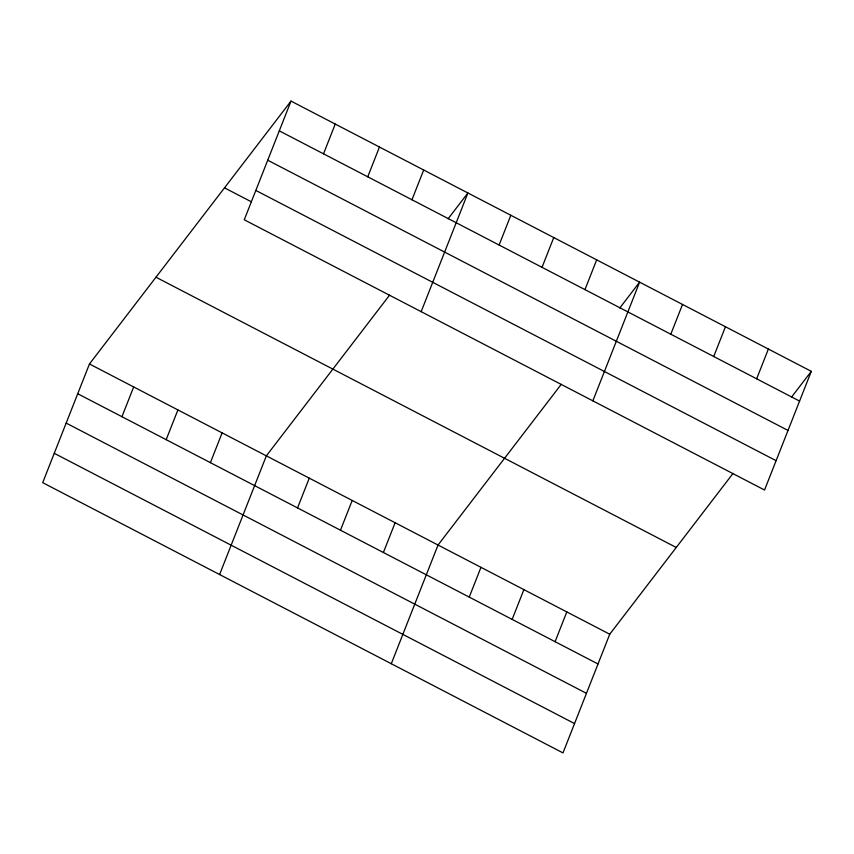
<?xml version="1.0" encoding="UTF-8"?>
<svg xmlns="http://www.w3.org/2000/svg" width="854" height="854" viewBox="0 0 854 854"><rect width="100%" height="100%" fill="white"/><g stroke="black" fill="none" stroke-linecap="round" stroke-linejoin="round"><path stroke-width="1.28" d="M291.011 101.092L244.265 219.777L764.543 490.025L811.3 371.341L291.011 101.092L89.456 363.975L42.7 482.659L562.989 752.908L609.735 634.223L732.967 473.5M121.951 416.709L133.672 386.947M166.178 439.682L177.899 409.92M323.517 153.827L335.238 124.065M210.404 462.654L222.125 432.882M367.743 176.799L379.464 147.037M219.595 574.539L266.352 455.855L389.584 295.142M411.959 199.772L423.691 170.01M297.544 507.916L309.276 478.155M421.161 311.667L467.917 192.972L448.115 218.795M340.468 530.217L352.2 500.444M499.11 245.034L510.831 215.272M383.393 552.506L395.114 522.744M542.034 267.334L553.755 237.572M391.292 663.729L438.038 545.033L561.27 384.321M584.958 289.623L596.679 259.862M469.241 597.095L480.962 567.334M592.857 400.846L639.603 282.162L619.812 307.974M512.165 619.396L523.886 589.634M670.806 334.213L682.527 304.451M555.089 641.685L566.81 611.923M713.731 356.513L725.452 326.751M756.655 378.813L768.376 349.04M791.509 397.163L811.3 371.341M279.29 130.854L799.579 401.102M267.729 160.2L788.018 430.448M255.826 190.431L776.105 460.68M224.495 187.848L251.268 201.747M155.972 277.219L676.251 547.467M89.456 363.975L609.735 634.223M77.725 393.737L598.014 663.985M66.164 423.082L586.452 693.331M54.261 453.314L574.539 723.562"/></g></svg>
